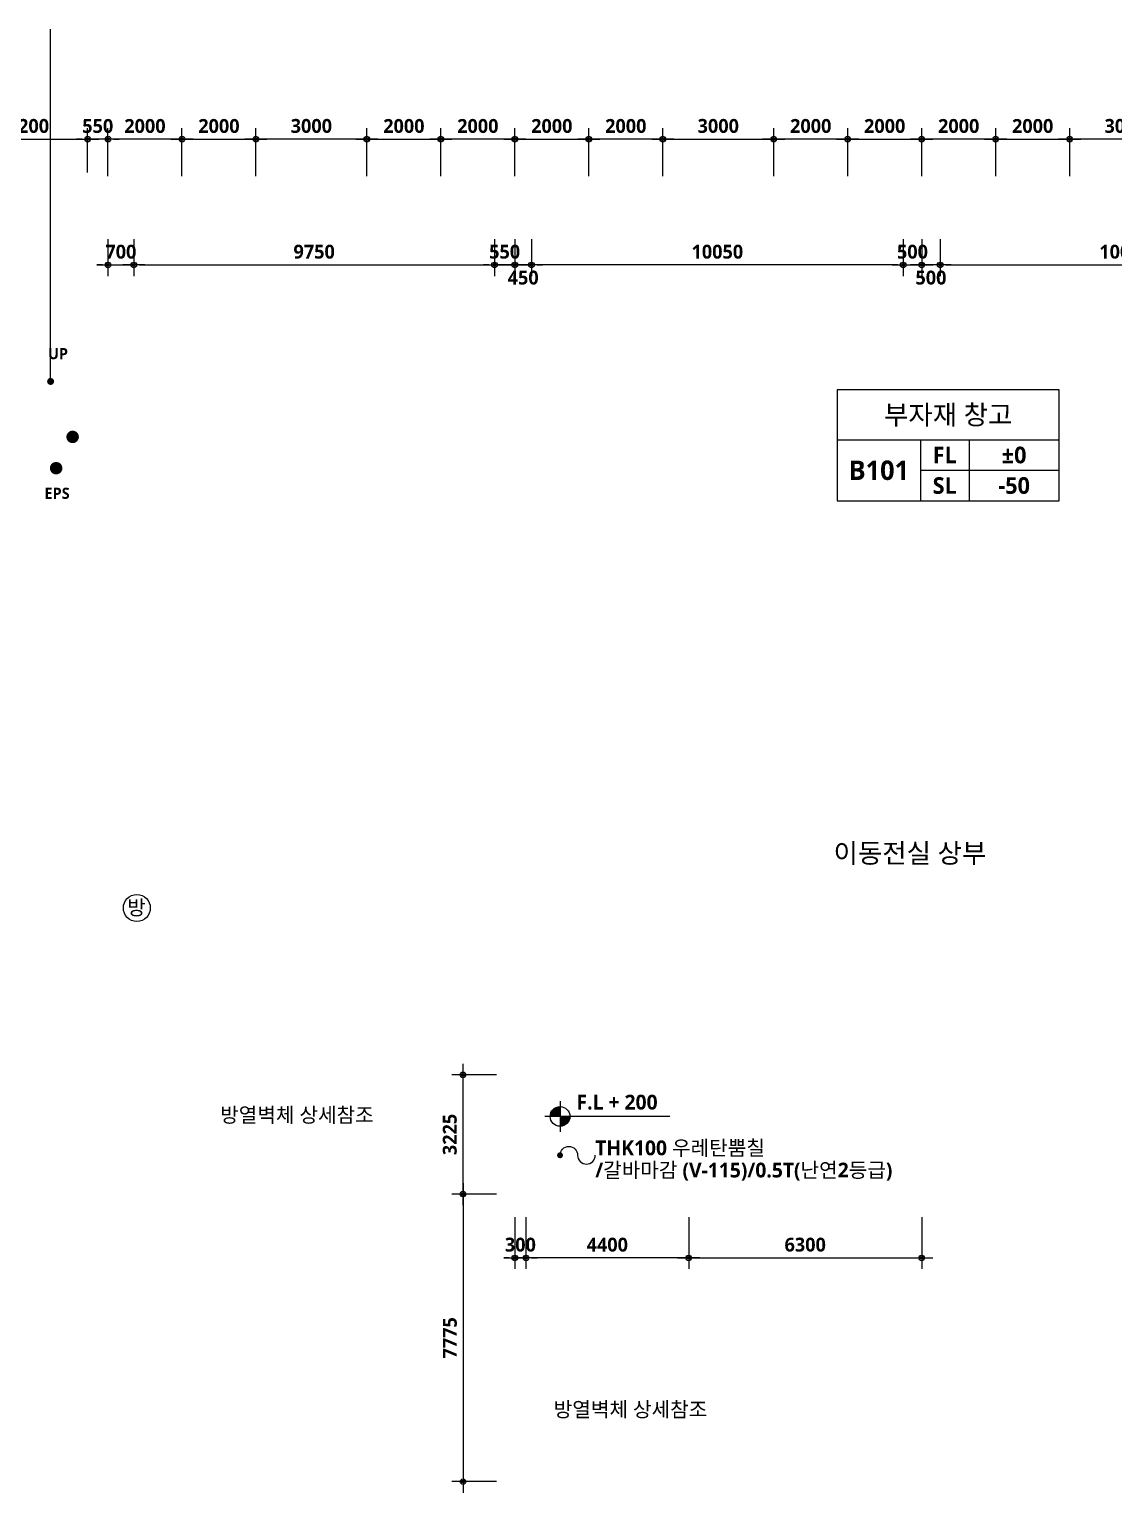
# Model space of a CAD drawing. Header units: millimetres. Extents: x -63924 to 190228206, y 0 to 456875599.
# Drawn here: x 104503 to 133821, y 175550 to 215123 of the extents above; entities that cross this region are included whole.
import ezdxf
from ezdxf.enums import TextEntityAlignment as Align

# ---------------------------------------------------------------- set-up
doc = ezdxf.new("R2010")
doc.units = ezdxf.units.MM
doc.header["$LTSCALE"] = 150
doc.header["$MEASUREMENT"] = 0
doc.header["$PDSIZE"] = -10
doc.layers.get('0').update_dxf_attribs({"linetype": 'CONTINUOUS'})
doc.layers.get('Defpoints').update_dxf_attribs({"color": 153, "linetype": 'CONTINUOUS'})
for name, color, linetype in [('A-ANNO-DIM', 4, 'CONTINUOUS'), ('A-ANNO-GRA1', 7, 'CONTINUOUS'), ('A-ANNO-LEAD', 4, 'CONTINUOUS'), ('A-ANNO-PONT', 7, 'CONTINUOUS'), ('A-ANNO-SYMB', 7, 'CONTINUOUS'), ('A-ANNO-TEXT1', 7, 'CONTINUOUS'), ('A-ANNO-TEXT2', 3, 'CONTINUOUS'), ('A-ANNO-TITL', 7, 'CONTINUOUS'), ('A-FLOR-MARK-ARCH', 1, 'CONTINUOUS')]:
    doc.layers.add(name, color=color, linetype=linetype)
doc.styles.add('2020음성 1차', font='')
doc.styles.add('SH_나눔', font='')
doc.styles.add('SH_대대리576', font='')
doc.styles.add('SH_진천_나눔', font='')
doc.styles.get('2020음성 1차').set_extended_font_data('NanumGothic', bold=True)
doc.styles.get('SH_나눔').set_extended_font_data('NanumGothic', bold=True)
doc.styles.get('SH_대대리576').set_extended_font_data('NanumGothic', bold=True)
doc.styles.get('SH_진천_나눔').set_extended_font_data('NanumGothic', bold=True)
doc.dimstyles.new('SHP300내부', dxfattribs={"dimscale": 150, "dimtxt": 2.5, "dimasz": 1, "dimexe": 2, "dimexo": 2, "dimgap": 1, "dimtad": 1, "dimdec": 0, "dimzin": 0, "dimdsep": 46, "dimtxsty": 'SH_대대리576', "dimblk": 'DIMDOT', "dimcen": 0.09, "dimclrd": 256, "dimclre": 256, "dimclrt": 3, "dimadec": 0, "dimazin": 1, "dimtfac": 1, "dimtdec": 0, "dimtix": 1, "dimtmove": 2, "dimatfit": 0, "dimldrblk": 'DIMDOT', "dimfxl": 1, "dimtolj": 1, "dimtzin": 0, "dimlwd": -1, "dimlwe": -1, "dimarcsym": 0})

# ---------------------------------------------------------------- blocks, each defined once
blk = doc.blocks.new('DIMDOT')
at = {"color": 0}
blk.add_line((-2, 0), (2, 0), dxfattribs=at)
for radius in [0.5, 0.25]:
    blk.add_circle((0, 0), radius, dxfattribs=at)
blk = doc.blocks.new('*D694')
at = {"layer": 'A-ANNO-DIM', "transparency": 16777216}
for p, q in [((105930, 212150), (105780, 212150)), ((106080, 211250), (106080, 212450)), ((106630, 212150), (106080, 212150)), ((106630, 211250), (106630, 212450)), ((106780, 212150), (106930, 212150))]:
    blk.add_line(p, q, dxfattribs=at)
at = {"layer": 'Defpoints', "color": 0, "transparency": 16777216}
for p in [(106080, 212150), (106080, 210950), (106630, 210950)]:
    blk.add_point(p, dxfattribs=at)
at = {"layer": 'A-ANNO-DIM', "linetype": 'ByBlock', "transparency": 16777216, "xscale": 150, "yscale": 150, "zscale": 150}
blk.add_blockref('DIMDOT', (106080, 212150), dxfattribs=at)
at = {"layer": 'A-ANNO-DIM', "linetype": 'ByBlock', "transparency": 16777216, "xscale": 150, "yscale": 150, "zscale": 150, "rotation": 180}
blk.add_blockref('DIMDOT', (106630, 212150), dxfattribs=at)
at = {"layer": 'A-ANNO-DIM', "color": 3, "transparency": 16777216, "insert": (106355, 212506), "char_height": 375, "attachment_point": 5, "style": 'SH_대대리576'}
blk.add_mtext('\\A1;550', dxfattribs=at)
blk = doc.blocks.new('*D695')
at = {"layer": 'A-ANNO-DIM', "transparency": 16777216}
for p, q in [((102880, 211250), (102880, 212450)), ((103030, 212150), (105930, 212150)), ((106080, 211250), (106080, 212450))]:
    blk.add_line(p, q, dxfattribs=at)
at = {"layer": 'Defpoints', "color": 0, "transparency": 16777216}
for p in [(106080, 212150), (102880, 210950), (106080, 210950)]:
    blk.add_point(p, dxfattribs=at)
at = {"layer": 'A-ANNO-DIM', "linetype": 'ByBlock', "transparency": 16777216, "xscale": 150, "yscale": 150, "zscale": 150, "rotation": 180}
blk.add_blockref('DIMDOT', (102880, 212150), dxfattribs=at)
at = {"layer": 'A-ANNO-DIM', "linetype": 'ByBlock', "transparency": 16777216, "xscale": 150, "yscale": 150, "zscale": 150}
blk.add_blockref('DIMDOT', (106080, 212150), dxfattribs=at)
at = {"layer": 'A-ANNO-DIM', "color": 3, "transparency": 16777216, "insert": (104480, 212507), "char_height": 375, "attachment_point": 5, "style": 'SH_대대리576'}
blk.add_mtext('\\A1;3200', dxfattribs=at)
blk = doc.blocks.new('*D731')
at = {"layer": 'A-ANNO-DIM', "transparency": 16777216}
for p, q in [((117930, 183000), (117930, 181600)), ((122330, 183000), (122330, 181600)), ((122180, 181900), (118080, 181900))]:
    blk.add_line(p, q, dxfattribs=at)
at = {"layer": 'Defpoints', "color": 0, "transparency": 16777216}
for p in [(117930, 183300), (122330, 183300), (117930, 181900)]:
    blk.add_point(p, dxfattribs=at)
at = {"layer": 'A-ANNO-DIM', "linetype": 'ByBlock', "transparency": 16777216, "xscale": 150, "yscale": 150, "zscale": 150, "rotation": 180}
blk.add_blockref('DIMDOT', (117930, 181900), dxfattribs=at)
at = {"layer": 'A-ANNO-DIM', "linetype": 'ByBlock', "transparency": 16777216, "xscale": 150, "yscale": 150, "zscale": 150}
blk.add_blockref('DIMDOT', (122330, 181900), dxfattribs=at)
at = {"layer": 'A-ANNO-DIM', "color": 3, "transparency": 16777216, "insert": (120130, 182256), "char_height": 375, "attachment_point": 5, "style": '2020음성 1차'}
blk.add_mtext('\\A1;4400', dxfattribs=at)
blk = doc.blocks.new('*D732')
at = {"layer": 'A-ANNO-DIM', "transparency": 16777216}
for p, q in [((117630, 183000), (117630, 181600)), ((117930, 183000), (117930, 181600)), ((117480, 181900), (117330, 181900)), ((117630, 181900), (117930, 181900)), ((118080, 181900), (118230, 181900))]:
    blk.add_line(p, q, dxfattribs=at)
at = {"layer": 'Defpoints', "color": 0, "transparency": 16777216}
for p in [(117630, 183300), (117930, 183300), (117930, 181900)]:
    blk.add_point(p, dxfattribs=at)
at = {"layer": 'A-ANNO-DIM', "linetype": 'ByBlock', "transparency": 16777216, "xscale": 150, "yscale": 150, "zscale": 150}
blk.add_blockref('DIMDOT', (117630, 181900), dxfattribs=at)
at = {"layer": 'A-ANNO-DIM', "linetype": 'ByBlock', "transparency": 16777216, "xscale": 150, "yscale": 150, "zscale": 150, "rotation": 180}
blk.add_blockref('DIMDOT', (117930, 181900), dxfattribs=at)
at = {"layer": 'A-ANNO-DIM', "color": 3, "transparency": 16777216, "insert": (117780, 182257), "char_height": 375, "attachment_point": 5, "style": '2020음성 1차'}
blk.add_mtext('\\A1;300', dxfattribs=at)
blk = doc.blocks.new('*D733')
at = {"layer": 'A-ANNO-DIM', "transparency": 16777216}
for p, q in [((122330, 183000), (122330, 181600)), ((128630, 183000), (128630, 181600)), ((122480, 181900), (128480, 181900))]:
    blk.add_line(p, q, dxfattribs=at)
at = {"layer": 'Defpoints', "color": 0, "transparency": 16777216}
for p in [(122330, 183300), (128630, 183300), (128630, 181900)]:
    blk.add_point(p, dxfattribs=at)
at = {"layer": 'A-ANNO-DIM', "linetype": 'ByBlock', "transparency": 16777216, "xscale": 150, "yscale": 150, "zscale": 150, "rotation": 180}
blk.add_blockref('DIMDOT', (122330, 181900), dxfattribs=at)
at = {"layer": 'A-ANNO-DIM', "linetype": 'ByBlock', "transparency": 16777216, "xscale": 150, "yscale": 150, "zscale": 150}
blk.add_blockref('DIMDOT', (128630, 181900), dxfattribs=at)
at = {"layer": 'A-ANNO-DIM', "color": 3, "transparency": 16777216, "insert": (125480, 182257), "char_height": 375, "attachment_point": 5, "style": '2020음성 1차'}
blk.add_mtext('\\A1;6300', dxfattribs=at)
blk = doc.blocks.new('*D737')
at = {"layer": 'A-ANNO-DIM', "transparency": 16777216}
for p, q in [((117130, 186850), (115930, 186850)), ((116230, 183775), (116230, 186700)), ((117130, 183625), (115930, 183625))]:
    blk.add_line(p, q, dxfattribs=at)
at = {"layer": 'Defpoints', "color": 0, "transparency": 16777216}
for p in [(116230, 186850), (117430, 186850), (117430, 183625)]:
    blk.add_point(p, dxfattribs=at)
at = {"layer": 'A-ANNO-DIM', "linetype": 'ByBlock', "transparency": 16777216, "xscale": 150, "yscale": 150, "zscale": 150}
for p, rotation in [((116230, 186850), 90), ((116230, 183625), 270)]:
    blk.add_blockref('DIMDOT', p, dxfattribs=dict(at, rotation=rotation))
at = {"layer": 'A-ANNO-DIM', "color": 3, "transparency": 16777216, "insert": (115873, 185237), "char_height": 375, "attachment_point": 5, "rotation": 90, "style": '2020음성 1차'}
blk.add_mtext('\\A1;3225', dxfattribs=at)
blk = doc.blocks.new('*D738')
at = {"layer": 'A-ANNO-DIM', "transparency": 16777216}
for p, q in [((117130, 183625), (115930, 183625)), ((116230, 183475), (116230, 176000)), ((117130, 175850), (115930, 175850))]:
    blk.add_line(p, q, dxfattribs=at)
at = {"layer": 'Defpoints', "color": 0, "transparency": 16777216}
for p in [(117430, 183625), (116230, 175850), (117430, 175850)]:
    blk.add_point(p, dxfattribs=at)
at = {"layer": 'A-ANNO-DIM', "linetype": 'ByBlock', "transparency": 16777216, "xscale": 150, "yscale": 150, "zscale": 150}
for p, rotation in [((116230, 183625), 90), ((116230, 175850), 270)]:
    blk.add_blockref('DIMDOT', p, dxfattribs=dict(at, rotation=rotation))
at = {"layer": 'A-ANNO-DIM', "color": 3, "transparency": 16777216, "insert": (115875, 179737), "char_height": 375, "attachment_point": 5, "rotation": 90, "style": '2020음성 1차'}
blk.add_mtext('\\A1;7775', dxfattribs=at)
blk = doc.blocks.new('방화스크린 TEXT100')
at = {"layer": 'A-ANNO-SYMB'}
blk.add_circle((0, 0), 243, dxfattribs=at)
at = {"layer": 'A-ANNO-TITL', "style": '2020음성 1차'}
blk.add_text('방', height=267, dxfattribs=at).set_placement((-7, 7), align=Align.MIDDLE_CENTER)
blk = doc.blocks.new('G$C5E36A61E')
at = {"layer": 'A-ANNO-PONT'}
for points in [[(1814, 2981, 0.4142136), (648, 1814), (1814, 1814)], [(1814, 648, 0.4142136), (2981, 1814), (1814, 1814)]]:
    blk.add_hatch(color=256, dxfattribs=at).paths.add_polyline_path(points)
for p, q in [((1814, 3629), (1814, 0)), ((14810, 1814), (0, 1814))]:
    blk.add_line(p, q, dxfattribs=at)
blk.add_circle((1814, 1814), 1166, dxfattribs=at)
blk = doc.blocks.new('*D1708')
at = {"layer": 'A-ANNO-DIM', "transparency": 16777216}
for p, q in [((106630, 209450), (106630, 208450)), ((107330, 209450), (107330, 208450)), ((106480, 208750), (106330, 208750)), ((106630, 208750), (107330, 208750)), ((107480, 208750), (107630, 208750))]:
    blk.add_line(p, q, dxfattribs=at)
at = {"layer": 'Defpoints', "color": 0, "transparency": 16777216}
for p in [(106630, 209750), (107330, 209750), (107330, 208750)]:
    blk.add_point(p, dxfattribs=at)
at = {"layer": 'A-ANNO-DIM', "linetype": 'ByBlock', "transparency": 16777216, "xscale": 150, "yscale": 150, "zscale": 150}
blk.add_blockref('DIMDOT', (106630, 208750), dxfattribs=at)
at = {"layer": 'A-ANNO-DIM', "linetype": 'ByBlock', "transparency": 16777216, "xscale": 150, "yscale": 150, "zscale": 150, "rotation": 180}
blk.add_blockref('DIMDOT', (107330, 208750), dxfattribs=at)
at = {"layer": 'A-ANNO-DIM', "color": 3, "transparency": 16777216, "insert": (106980, 209106), "char_height": 375, "attachment_point": 5, "style": 'SH_대대리576'}
blk.add_mtext('\\A1;700', dxfattribs=at)
blk = doc.blocks.new('*D1709')
at = {"layer": 'A-ANNO-DIM', "transparency": 16777216}
for p, q in [((107330, 209450), (107330, 208450)), ((117080, 209450), (117080, 208450)), ((107480, 208750), (116930, 208750))]:
    blk.add_line(p, q, dxfattribs=at)
at = {"layer": 'Defpoints', "color": 0, "transparency": 16777216}
for p in [(107330, 209750), (117080, 209750), (117080, 208750)]:
    blk.add_point(p, dxfattribs=at)
at = {"layer": 'A-ANNO-DIM', "linetype": 'ByBlock', "transparency": 16777216, "xscale": 150, "yscale": 150, "zscale": 150, "rotation": 180}
blk.add_blockref('DIMDOT', (107330, 208750), dxfattribs=at)
at = {"layer": 'A-ANNO-DIM', "linetype": 'ByBlock', "transparency": 16777216, "xscale": 150, "yscale": 150, "zscale": 150}
blk.add_blockref('DIMDOT', (117080, 208750), dxfattribs=at)
at = {"layer": 'A-ANNO-DIM', "color": 3, "transparency": 16777216, "insert": (112205, 209107), "char_height": 375, "attachment_point": 5, "style": 'SH_대대리576'}
blk.add_mtext('\\A1;9750', dxfattribs=at)
blk = doc.blocks.new('*D1710')
at = {"layer": 'A-ANNO-DIM', "transparency": 16777216}
for p, q in [((117080, 209450), (117080, 208450)), ((117630, 209450), (117630, 208450)), ((116930, 208750), (116780, 208750)), ((117630, 208750), (117080, 208750)), ((117780, 208750), (117930, 208750))]:
    blk.add_line(p, q, dxfattribs=at)
at = {"layer": 'Defpoints', "color": 0, "transparency": 16777216}
for p in [(117080, 209750), (117630, 209750), (117080, 208750)]:
    blk.add_point(p, dxfattribs=at)
at = {"layer": 'A-ANNO-DIM', "linetype": 'ByBlock', "transparency": 16777216, "xscale": 150, "yscale": 150, "zscale": 150}
blk.add_blockref('DIMDOT', (117080, 208750), dxfattribs=at)
at = {"layer": 'A-ANNO-DIM', "linetype": 'ByBlock', "transparency": 16777216, "xscale": 150, "yscale": 150, "zscale": 150, "rotation": 180}
blk.add_blockref('DIMDOT', (117630, 208750), dxfattribs=at)
at = {"layer": 'A-ANNO-DIM', "color": 3, "transparency": 16777216, "insert": (117355, 209106), "char_height": 375, "attachment_point": 5, "style": 'SH_대대리576'}
blk.add_mtext('\\A1;550', dxfattribs=at)
blk = doc.blocks.new('*D1711')
at = {"layer": 'A-ANNO-DIM', "transparency": 16777216}
for p, q in [((117630, 209450), (117630, 208450)), ((118080, 209450), (118080, 208450)), ((117480, 208750), (117330, 208750)), ((117630, 208750), (118080, 208750)), ((118230, 208750), (118380, 208750))]:
    blk.add_line(p, q, dxfattribs=at)
at = {"layer": 'Defpoints', "color": 0, "transparency": 16777216}
for p in [(117630, 209750), (118080, 209750), (118080, 208750)]:
    blk.add_point(p, dxfattribs=at)
at = {"layer": 'A-ANNO-DIM', "linetype": 'ByBlock', "transparency": 16777216, "xscale": 150, "yscale": 150, "zscale": 150}
blk.add_blockref('DIMDOT', (117630, 208750), dxfattribs=at)
at = {"layer": 'A-ANNO-DIM', "linetype": 'ByBlock', "transparency": 16777216, "xscale": 150, "yscale": 150, "zscale": 150, "rotation": 180}
blk.add_blockref('DIMDOT', (118080, 208750), dxfattribs=at)
at = {"layer": 'A-ANNO-DIM', "color": 3, "transparency": 16777216, "insert": (117855, 208406), "char_height": 375, "attachment_point": 5, "style": 'SH_대대리576'}
blk.add_mtext('\\A1;450', dxfattribs=at)
blk = doc.blocks.new('*D1712')
at = {"layer": 'A-ANNO-DIM', "transparency": 16777216}
for p, q in [((118080, 209450), (118080, 208450)), ((128130, 209450), (128130, 208450)), ((127980, 208750), (118230, 208750))]:
    blk.add_line(p, q, dxfattribs=at)
at = {"layer": 'Defpoints', "color": 0, "transparency": 16777216}
for p in [(118080, 209750), (128130, 209750), (118080, 208750)]:
    blk.add_point(p, dxfattribs=at)
at = {"layer": 'A-ANNO-DIM', "linetype": 'ByBlock', "transparency": 16777216, "xscale": 150, "yscale": 150, "zscale": 150, "rotation": 180}
blk.add_blockref('DIMDOT', (118080, 208750), dxfattribs=at)
at = {"layer": 'A-ANNO-DIM', "linetype": 'ByBlock', "transparency": 16777216, "xscale": 150, "yscale": 150, "zscale": 150}
blk.add_blockref('DIMDOT', (128130, 208750), dxfattribs=at)
at = {"layer": 'A-ANNO-DIM', "color": 3, "transparency": 16777216, "insert": (123105, 209106), "char_height": 375, "attachment_point": 5, "style": 'SH_대대리576'}
blk.add_mtext('\\A1;10050', dxfattribs=at)
blk = doc.blocks.new('*D1713')
at = {"layer": 'A-ANNO-DIM', "transparency": 16777216}
for p, q in [((128130, 209450), (128130, 208450)), ((128630, 209450), (128630, 208450)), ((127980, 208750), (127830, 208750)), ((128130, 208750), (128630, 208750)), ((128780, 208750), (128930, 208750))]:
    blk.add_line(p, q, dxfattribs=at)
at = {"layer": 'Defpoints', "color": 0, "transparency": 16777216}
for p in [(128130, 209750), (128630, 209750), (128630, 208750)]:
    blk.add_point(p, dxfattribs=at)
at = {"layer": 'A-ANNO-DIM', "linetype": 'ByBlock', "transparency": 16777216, "xscale": 150, "yscale": 150, "zscale": 150}
blk.add_blockref('DIMDOT', (128130, 208750), dxfattribs=at)
at = {"layer": 'A-ANNO-DIM', "linetype": 'ByBlock', "transparency": 16777216, "xscale": 150, "yscale": 150, "zscale": 150, "rotation": 180}
blk.add_blockref('DIMDOT', (128630, 208750), dxfattribs=at)
at = {"layer": 'A-ANNO-DIM', "color": 3, "transparency": 16777216, "insert": (128380, 209106), "char_height": 375, "attachment_point": 5, "style": 'SH_대대리576'}
blk.add_mtext('\\A1;500', dxfattribs=at)
blk = doc.blocks.new('*D1714')
at = {"layer": 'A-ANNO-DIM', "transparency": 16777216}
for p, q in [((128630, 209450), (128630, 208450)), ((129130, 209450), (129130, 208450)), ((128480, 208750), (128330, 208750)), ((129130, 208750), (128630, 208750)), ((129280, 208750), (129430, 208750))]:
    blk.add_line(p, q, dxfattribs=at)
at = {"layer": 'Defpoints', "color": 0, "transparency": 16777216}
for p in [(128630, 209750), (129130, 209750), (128630, 208750)]:
    blk.add_point(p, dxfattribs=at)
at = {"layer": 'A-ANNO-DIM', "linetype": 'ByBlock', "transparency": 16777216, "xscale": 150, "yscale": 150, "zscale": 150}
blk.add_blockref('DIMDOT', (128630, 208750), dxfattribs=at)
at = {"layer": 'A-ANNO-DIM', "linetype": 'ByBlock', "transparency": 16777216, "xscale": 150, "yscale": 150, "zscale": 150, "rotation": 180}
blk.add_blockref('DIMDOT', (129130, 208750), dxfattribs=at)
at = {"layer": 'A-ANNO-DIM', "color": 3, "transparency": 16777216, "insert": (128880, 208406), "char_height": 375, "attachment_point": 5, "style": 'SH_대대리576'}
blk.add_mtext('\\A1;500', dxfattribs=at)
blk = doc.blocks.new('*D1715')
at = {"layer": 'A-ANNO-DIM', "transparency": 16777216}
for p, q in [((129130, 209450), (129130, 208450)), ((139130, 209450), (139130, 208450)), ((129280, 208750), (138980, 208750))]:
    blk.add_line(p, q, dxfattribs=at)
at = {"layer": 'Defpoints', "color": 0, "transparency": 16777216}
for p in [(129130, 209750), (139130, 209750), (139130, 208750)]:
    blk.add_point(p, dxfattribs=at)
at = {"layer": 'A-ANNO-DIM', "linetype": 'ByBlock', "transparency": 16777216, "xscale": 150, "yscale": 150, "zscale": 150, "rotation": 180}
blk.add_blockref('DIMDOT', (129130, 208750), dxfattribs=at)
at = {"layer": 'A-ANNO-DIM', "linetype": 'ByBlock', "transparency": 16777216, "xscale": 150, "yscale": 150, "zscale": 150}
blk.add_blockref('DIMDOT', (139130, 208750), dxfattribs=at)
at = {"layer": 'A-ANNO-DIM', "color": 3, "transparency": 16777216, "insert": (134130, 209106), "char_height": 375, "attachment_point": 5, "style": 'SH_대대리576'}
blk.add_mtext('\\A1;10000', dxfattribs=at)
blk = doc.blocks.new('*D1851')
at = {"layer": 'A-ANNO-DIM', "transparency": 16777216}
for p, q in [((132630, 211150), (132630, 212450)), ((135480, 212150), (132780, 212150)), ((135630, 211151), (135630, 212450))]:
    blk.add_line(p, q, dxfattribs=at)
at = {"layer": 'Defpoints', "color": 0, "transparency": 16777216}
for p in [(132630, 212150), (132630, 210850), (135630, 210851)]:
    blk.add_point(p, dxfattribs=at)
at = {"layer": 'A-ANNO-DIM', "linetype": 'ByBlock', "transparency": 16777216, "xscale": 150, "yscale": 150, "zscale": 150, "rotation": 180}
blk.add_blockref('DIMDOT', (132630, 212150), dxfattribs=at)
at = {"layer": 'A-ANNO-DIM', "linetype": 'ByBlock', "transparency": 16777216, "xscale": 150, "yscale": 150, "zscale": 150}
blk.add_blockref('DIMDOT', (135630, 212150), dxfattribs=at)
at = {"layer": 'A-ANNO-DIM', "color": 3, "transparency": 16777216, "insert": (134130, 212507), "char_height": 375, "attachment_point": 5, "style": 'SH_대대리576'}
blk.add_mtext('\\A1;3000', dxfattribs=at)
blk = doc.blocks.new('*D1852')
at = {"layer": 'A-ANNO-DIM', "transparency": 16777216}
for p, q in [((130630, 211150), (130630, 212450)), ((130780, 212150), (132480, 212150)), ((132630, 211150), (132630, 212450))]:
    blk.add_line(p, q, dxfattribs=at)
at = {"layer": 'Defpoints', "color": 0, "transparency": 16777216}
for p in [(132630, 212150), (130630, 210850), (132630, 210850)]:
    blk.add_point(p, dxfattribs=at)
at = {"layer": 'A-ANNO-DIM', "linetype": 'ByBlock', "transparency": 16777216, "xscale": 150, "yscale": 150, "zscale": 150, "rotation": 180}
blk.add_blockref('DIMDOT', (130630, 212150), dxfattribs=at)
at = {"layer": 'A-ANNO-DIM', "linetype": 'ByBlock', "transparency": 16777216, "xscale": 150, "yscale": 150, "zscale": 150}
blk.add_blockref('DIMDOT', (132630, 212150), dxfattribs=at)
at = {"layer": 'A-ANNO-DIM', "color": 3, "transparency": 16777216, "insert": (131630, 212506), "char_height": 375, "attachment_point": 5, "style": 'SH_대대리576'}
blk.add_mtext('\\A1;2000', dxfattribs=at)
blk = doc.blocks.new('*D1853')
at = {"layer": 'A-ANNO-DIM', "transparency": 16777216}
for p, q in [((128630, 211150), (128630, 212450)), ((130480, 212150), (128780, 212150)), ((130630, 211150), (130630, 212450))]:
    blk.add_line(p, q, dxfattribs=at)
at = {"layer": 'Defpoints', "color": 0, "transparency": 16777216}
for p in [(128630, 212150), (128630, 210850), (130630, 210850)]:
    blk.add_point(p, dxfattribs=at)
at = {"layer": 'A-ANNO-DIM', "linetype": 'ByBlock', "transparency": 16777216, "xscale": 150, "yscale": 150, "zscale": 150, "rotation": 180}
blk.add_blockref('DIMDOT', (128630, 212150), dxfattribs=at)
at = {"layer": 'A-ANNO-DIM', "linetype": 'ByBlock', "transparency": 16777216, "xscale": 150, "yscale": 150, "zscale": 150}
blk.add_blockref('DIMDOT', (130630, 212150), dxfattribs=at)
at = {"layer": 'A-ANNO-DIM', "color": 3, "transparency": 16777216, "insert": (129630, 212506), "char_height": 375, "attachment_point": 5, "style": 'SH_대대리576'}
blk.add_mtext('\\A1;2000', dxfattribs=at)
blk = doc.blocks.new('*D1854')
at = {"layer": 'A-ANNO-DIM', "transparency": 16777216}
for p, q in [((126630, 211150), (126630, 212450)), ((126780, 212150), (128480, 212150)), ((128630, 211150), (128630, 212450))]:
    blk.add_line(p, q, dxfattribs=at)
at = {"layer": 'Defpoints', "color": 0, "transparency": 16777216}
for p in [(128630, 212150), (126630, 210850), (128630, 210850)]:
    blk.add_point(p, dxfattribs=at)
at = {"layer": 'A-ANNO-DIM', "linetype": 'ByBlock', "transparency": 16777216, "xscale": 150, "yscale": 150, "zscale": 150, "rotation": 180}
blk.add_blockref('DIMDOT', (126630, 212150), dxfattribs=at)
at = {"layer": 'A-ANNO-DIM', "linetype": 'ByBlock', "transparency": 16777216, "xscale": 150, "yscale": 150, "zscale": 150}
blk.add_blockref('DIMDOT', (128630, 212150), dxfattribs=at)
at = {"layer": 'A-ANNO-DIM', "color": 3, "transparency": 16777216, "insert": (127630, 212506), "char_height": 375, "attachment_point": 5, "style": 'SH_대대리576'}
blk.add_mtext('\\A1;2000', dxfattribs=at)
blk = doc.blocks.new('*D1855')
at = {"layer": 'A-ANNO-DIM', "transparency": 16777216}
for p, q in [((124630, 211150), (124630, 212450)), ((126480, 212150), (124780, 212150)), ((126630, 211150), (126630, 212450))]:
    blk.add_line(p, q, dxfattribs=at)
at = {"layer": 'Defpoints', "color": 0, "transparency": 16777216}
for p in [(124630, 212150), (124630, 210850), (126630, 210850)]:
    blk.add_point(p, dxfattribs=at)
at = {"layer": 'A-ANNO-DIM', "linetype": 'ByBlock', "transparency": 16777216, "xscale": 150, "yscale": 150, "zscale": 150, "rotation": 180}
blk.add_blockref('DIMDOT', (124630, 212150), dxfattribs=at)
at = {"layer": 'A-ANNO-DIM', "linetype": 'ByBlock', "transparency": 16777216, "xscale": 150, "yscale": 150, "zscale": 150}
blk.add_blockref('DIMDOT', (126630, 212150), dxfattribs=at)
at = {"layer": 'A-ANNO-DIM', "color": 3, "transparency": 16777216, "insert": (125630, 212506), "char_height": 375, "attachment_point": 5, "style": 'SH_대대리576'}
blk.add_mtext('\\A1;2000', dxfattribs=at)
blk = doc.blocks.new('*D1856')
at = {"layer": 'A-ANNO-DIM', "transparency": 16777216}
for p, q in [((121630, 211151), (121630, 212450)), ((121780, 212150), (124480, 212150)), ((124630, 211150), (124630, 212450))]:
    blk.add_line(p, q, dxfattribs=at)
at = {"layer": 'Defpoints', "color": 0, "transparency": 16777216}
for p in [(124630, 212150), (121630, 210851), (124630, 210850)]:
    blk.add_point(p, dxfattribs=at)
at = {"layer": 'A-ANNO-DIM', "linetype": 'ByBlock', "transparency": 16777216, "xscale": 150, "yscale": 150, "zscale": 150, "rotation": 180}
blk.add_blockref('DIMDOT', (121630, 212150), dxfattribs=at)
at = {"layer": 'A-ANNO-DIM', "linetype": 'ByBlock', "transparency": 16777216, "xscale": 150, "yscale": 150, "zscale": 150}
blk.add_blockref('DIMDOT', (124630, 212150), dxfattribs=at)
at = {"layer": 'A-ANNO-DIM', "color": 3, "transparency": 16777216, "insert": (123130, 212507), "char_height": 375, "attachment_point": 5, "style": 'SH_대대리576'}
blk.add_mtext('\\A1;3000', dxfattribs=at)
blk = doc.blocks.new('*D1857')
at = {"layer": 'A-ANNO-DIM', "transparency": 16777216}
for p, q in [((119630, 211150), (119630, 212450)), ((121480, 212150), (119780, 212150)), ((121630, 211151), (121630, 212450))]:
    blk.add_line(p, q, dxfattribs=at)
at = {"layer": 'Defpoints', "color": 0, "transparency": 16777216}
for p in [(119630, 212150), (119630, 210850), (121630, 210851)]:
    blk.add_point(p, dxfattribs=at)
at = {"layer": 'A-ANNO-DIM', "linetype": 'ByBlock', "transparency": 16777216, "xscale": 150, "yscale": 150, "zscale": 150, "rotation": 180}
blk.add_blockref('DIMDOT', (119630, 212150), dxfattribs=at)
at = {"layer": 'A-ANNO-DIM', "linetype": 'ByBlock', "transparency": 16777216, "xscale": 150, "yscale": 150, "zscale": 150}
blk.add_blockref('DIMDOT', (121630, 212150), dxfattribs=at)
at = {"layer": 'A-ANNO-DIM', "color": 3, "transparency": 16777216, "insert": (120630, 212506), "char_height": 375, "attachment_point": 5, "style": 'SH_대대리576'}
blk.add_mtext('\\A1;2000', dxfattribs=at)
blk = doc.blocks.new('*D1858')
at = {"layer": 'A-ANNO-DIM', "transparency": 16777216}
for p, q in [((117630, 211151), (117630, 212450)), ((117780, 212150), (119480, 212150)), ((119630, 211150), (119630, 212450))]:
    blk.add_line(p, q, dxfattribs=at)
at = {"layer": 'Defpoints', "color": 0, "transparency": 16777216}
for p in [(119630, 212150), (117630, 210851), (119630, 210850)]:
    blk.add_point(p, dxfattribs=at)
at = {"layer": 'A-ANNO-DIM', "linetype": 'ByBlock', "transparency": 16777216, "xscale": 150, "yscale": 150, "zscale": 150, "rotation": 180}
blk.add_blockref('DIMDOT', (117630, 212150), dxfattribs=at)
at = {"layer": 'A-ANNO-DIM', "linetype": 'ByBlock', "transparency": 16777216, "xscale": 150, "yscale": 150, "zscale": 150}
blk.add_blockref('DIMDOT', (119630, 212150), dxfattribs=at)
at = {"layer": 'A-ANNO-DIM', "color": 3, "transparency": 16777216, "insert": (118630, 212506), "char_height": 375, "attachment_point": 5, "style": 'SH_대대리576'}
blk.add_mtext('\\A1;2000', dxfattribs=at)
blk = doc.blocks.new('*D1859')
at = {"layer": 'A-ANNO-DIM', "transparency": 16777216}
for p, q in [((115630, 211150), (115630, 212450)), ((117480, 212150), (115780, 212150)), ((117630, 211151), (117630, 212450))]:
    blk.add_line(p, q, dxfattribs=at)
at = {"layer": 'Defpoints', "color": 0, "transparency": 16777216}
for p in [(115630, 212150), (115630, 210850), (117630, 210851)]:
    blk.add_point(p, dxfattribs=at)
at = {"layer": 'A-ANNO-DIM', "linetype": 'ByBlock', "transparency": 16777216, "xscale": 150, "yscale": 150, "zscale": 150, "rotation": 180}
blk.add_blockref('DIMDOT', (115630, 212150), dxfattribs=at)
at = {"layer": 'A-ANNO-DIM', "linetype": 'ByBlock', "transparency": 16777216, "xscale": 150, "yscale": 150, "zscale": 150}
blk.add_blockref('DIMDOT', (117630, 212150), dxfattribs=at)
at = {"layer": 'A-ANNO-DIM', "color": 3, "transparency": 16777216, "insert": (116630, 212506), "char_height": 375, "attachment_point": 5, "style": 'SH_대대리576'}
blk.add_mtext('\\A1;2000', dxfattribs=at)
blk = doc.blocks.new('*D1860')
at = {"layer": 'A-ANNO-DIM', "transparency": 16777216}
for p, q in [((113630, 211151), (113630, 212450)), ((113780, 212150), (115480, 212150)), ((115630, 211150), (115630, 212450))]:
    blk.add_line(p, q, dxfattribs=at)
at = {"layer": 'Defpoints', "color": 0, "transparency": 16777216}
for p in [(115630, 212150), (113630, 210851), (115630, 210850)]:
    blk.add_point(p, dxfattribs=at)
at = {"layer": 'A-ANNO-DIM', "linetype": 'ByBlock', "transparency": 16777216, "xscale": 150, "yscale": 150, "zscale": 150, "rotation": 180}
blk.add_blockref('DIMDOT', (113630, 212150), dxfattribs=at)
at = {"layer": 'A-ANNO-DIM', "linetype": 'ByBlock', "transparency": 16777216, "xscale": 150, "yscale": 150, "zscale": 150}
blk.add_blockref('DIMDOT', (115630, 212150), dxfattribs=at)
at = {"layer": 'A-ANNO-DIM', "color": 3, "transparency": 16777216, "insert": (114630, 212506), "char_height": 375, "attachment_point": 5, "style": 'SH_대대리576'}
blk.add_mtext('\\A1;2000', dxfattribs=at)
blk = doc.blocks.new('*D1861')
at = {"layer": 'A-ANNO-DIM', "transparency": 16777216}
for p, q in [((110630, 211150), (110630, 212450)), ((113480, 212150), (110780, 212150)), ((113630, 211151), (113630, 212450))]:
    blk.add_line(p, q, dxfattribs=at)
at = {"layer": 'Defpoints', "color": 0, "transparency": 16777216}
for p in [(110630, 212150), (110630, 210850), (113630, 210851)]:
    blk.add_point(p, dxfattribs=at)
at = {"layer": 'A-ANNO-DIM', "linetype": 'ByBlock', "transparency": 16777216, "xscale": 150, "yscale": 150, "zscale": 150, "rotation": 180}
blk.add_blockref('DIMDOT', (110630, 212150), dxfattribs=at)
at = {"layer": 'A-ANNO-DIM', "linetype": 'ByBlock', "transparency": 16777216, "xscale": 150, "yscale": 150, "zscale": 150}
blk.add_blockref('DIMDOT', (113630, 212150), dxfattribs=at)
at = {"layer": 'A-ANNO-DIM', "color": 3, "transparency": 16777216, "insert": (112130, 212507), "char_height": 375, "attachment_point": 5, "style": 'SH_대대리576'}
blk.add_mtext('\\A1;3000', dxfattribs=at)
blk = doc.blocks.new('*D1862')
at = {"layer": 'A-ANNO-DIM', "transparency": 16777216}
for p, q in [((108630, 211150), (108630, 212450)), ((108780, 212150), (110480, 212150)), ((110630, 211150), (110630, 212450))]:
    blk.add_line(p, q, dxfattribs=at)
at = {"layer": 'Defpoints', "color": 0, "transparency": 16777216}
for p in [(110630, 212150), (108630, 210850), (110630, 210850)]:
    blk.add_point(p, dxfattribs=at)
at = {"layer": 'A-ANNO-DIM', "linetype": 'ByBlock', "transparency": 16777216, "xscale": 150, "yscale": 150, "zscale": 150, "rotation": 180}
blk.add_blockref('DIMDOT', (108630, 212150), dxfattribs=at)
at = {"layer": 'A-ANNO-DIM', "linetype": 'ByBlock', "transparency": 16777216, "xscale": 150, "yscale": 150, "zscale": 150}
blk.add_blockref('DIMDOT', (110630, 212150), dxfattribs=at)
at = {"layer": 'A-ANNO-DIM', "color": 3, "transparency": 16777216, "insert": (109630, 212506), "char_height": 375, "attachment_point": 5, "style": 'SH_대대리576'}
blk.add_mtext('\\A1;2000', dxfattribs=at)
blk = doc.blocks.new('*D1863')
at = {"layer": 'A-ANNO-DIM', "transparency": 16777216}
for p, q in [((106630, 211150), (106630, 212450)), ((108480, 212150), (106780, 212150)), ((108630, 211150), (108630, 212450))]:
    blk.add_line(p, q, dxfattribs=at)
at = {"layer": 'Defpoints', "color": 0, "transparency": 16777216}
for p in [(106630, 212150), (106630, 210850), (108630, 210850)]:
    blk.add_point(p, dxfattribs=at)
at = {"layer": 'A-ANNO-DIM', "linetype": 'ByBlock', "transparency": 16777216, "xscale": 150, "yscale": 150, "zscale": 150, "rotation": 180}
blk.add_blockref('DIMDOT', (106630, 212150), dxfattribs=at)
at = {"layer": 'A-ANNO-DIM', "linetype": 'ByBlock', "transparency": 16777216, "xscale": 150, "yscale": 150, "zscale": 150}
blk.add_blockref('DIMDOT', (108630, 212150), dxfattribs=at)
at = {"layer": 'A-ANNO-DIM', "color": 3, "transparency": 16777216, "insert": (107630, 212506), "char_height": 375, "attachment_point": 5, "style": 'SH_대대리576'}
blk.add_mtext('\\A1;2000', dxfattribs=at)
blk = doc.blocks.new('G$C9D92D8A7')
at = {"layer": 'A-ANNO-GRA1'}
for p, q in [((0, 11), (40, 11)), ((15, 11), (15, 0)), ((23.75, 11), (23.75, 0)), ((15, 5.5), (40, 5.5))]:
    blk.add_line(p, q, dxfattribs=at)
blk.add_lwpolyline([(0, 20), (0, 0), (40, 0), (40, 20)], close=True, dxfattribs=at)
at = {"style": '2020음성 1차'}
for tag, height, p in [('실명', 3.5, (20, 15.5)), ('마감레벨', 3, (31.875, 8.25)), ('실번호', 3.5, (7.5, 5.5)), ('구조레벨', 3, (31.875, 2.75))]:
    blk.add_attdef(tag, text='', height=height, dxfattribs=at).set_placement(p, align=Align.MIDDLE_CENTER)
at = {"layer": 'A-ANNO-TEXT1', "style": 'SH_나눔'}
for s, p in [('FL', (19.375, 8.25)), ('SL', (19.375, 2.75))]:
    blk.add_text(s, height=3, dxfattribs=at).set_placement(p, align=Align.MIDDLE)

msp = doc.modelspace()

# ---------------------------------------------------------------- linework, layer by layer
msp.add_lwpolyline([(105080, 205600), (105080, 215122.8)])
at = {"const_width": 93.8}
msp.add_lwpolyline([(105080, 205553.1, -1), (105080, 205646.9, -1)], format="xyb", close=True, dxfattribs=at)
at = {"layer": 'A-ANNO-LEAD'}
for points, format in [([(109063.9, 186975, 0, 83.3, 0), (109063.9, 186725, 0, 0, 0), (109063.9, 185765.8, 0, 0, 0), (109663.9, 185765.8, 0, 0, 0)], "xyseb"), ([(109063.9, 186975, 0, 83.3, 0), (109063.9, 186725, 0, 0, 0), (109063.9, 185765.8, 0, 0, 0), (109663.9, 185765.8, 0, 0, 0)], "xyseb"), ([(118851.9, 184675, -1), (119328.1, 184675, 0.4142136), (119566.2, 184436.9, 0.4142136), (119804.3, 184675, 0.4142136)], "xyb"), ([(117680, 176710, 0, 83.3, 0), (117805, 176926.5, 0, 0, 0), (118310.3, 177801.8, 0, 0, 0), (118681.5, 177801.8, 0, 0, 0)], "xyseb")]:
    msp.add_lwpolyline(points, format=format, dxfattribs=at)
at = {"layer": 'A-ANNO-LEAD', "const_width": 79.4}
msp.add_lwpolyline([(118812.2, 184675, 1), (118891.6, 184675, 1)], format="xyb", close=True, dxfattribs=at)
at = {"layer": 'A-FLOR-MARK-ARCH', "const_width": 168.8}
for points in [[(105590.9, 204100.3, 1), (105759.6, 204100.3, 1)], [(105145.6, 203254.2, 1), (105314.4, 203254.2, 1)]]:
    msp.add_lwpolyline(points, format="xyb", close=True, dxfattribs=at)

# ---------------------------------------------------------------- block references
for name, p, xscale, yscale, zscale in [('방화스크린 TEXT100', (107410.7, 191362.9), 1.5, 1.5, 1.5), ('G$C5E36A61E', (118437.1, 185310.2), 0.2286236854138141, 0.2286236854138141, 0.2286236854138141)]:
    msp.add_blockref(name, p, dxfattribs=dict(xscale=xscale, yscale=yscale, zscale=zscale))
at = {"layer": 'A-ANNO-TEXT1'}
ref = msp.add_blockref('G$C9D92D8A7', (126346.2, 202373.5), dxfattribs=dict(at, xscale=150, yscale=150, zscale=150))
ref.add_attrib('실명', '부자재 창고', dxfattribs={"layer": 'A-ANNO-TEXT2', "height": 525, "style": '2020음성 1차'}).set_placement((129346.2, 204698.5), align=Align.MIDDLE_CENTER)
ref.add_attrib('실번호', 'B101', dxfattribs={"layer": 'A-ANNO-TEXT2', "height": 525, "style": '2020음성 1차'}).set_placement((127471.2, 203198.5), align=Align.MIDDLE_CENTER)
ref.add_attrib('마감레벨', '%%p0', dxfattribs={"height": 450, "style": '2020음성 1차'}).set_placement((131127.4, 203611), align=Align.MIDDLE_CENTER)
ref.add_attrib('구조레벨', '-50', dxfattribs={"height": 450, "style": '2020음성 1차'}).set_placement((131127.4, 202786), align=Align.MIDDLE_CENTER)

# ---------------------------------------------------------------- texts
at = {"layer": 'A-ANNO-TEXT1', "style": 'SH_진천_나눔'}
for s, p in [('UP', (105280, 206350)), ('EPS', (105255, 202575))]:
    msp.add_text(s, height=300, dxfattribs=at).set_placement(p, align=Align.MIDDLE)
at = {"layer": 'A-ANNO-TEXT1', "style": '2020음성 1차'}
for p in [(109663.9, 185765.8), (109663.9, 185765.8), (118681.5, 177801.8)]:
    msp.add_text('방열벽체 상세참조', height=400, dxfattribs=at).set_placement(p, align=Align.MIDDLE_LEFT)
for s, p in [('F.L + 200', (119298.1, 185912.4)), ('THK100 우레탄뿜칠', (119804.3, 184675)), ('/갈바마감 (V-115)/0.5T(난연2등급)', (119804.3, 184075))]:
    msp.add_text(s, height=400, dxfattribs=at).set_placement(p)
at = {"layer": 'A-ANNO-TEXT2', "style": 'SH_진천_나눔'}
msp.add_text('이동전실 상부', height=525, dxfattribs=at).set_placement((128311.2, 192850), align=Align.MIDDLE)

# ---------------------------------------------------------------- dimensions: what is measured, and where the dimension line sits
at = {"layer": 'A-ANNO-DIM'}
for base, p1, p2, angle, picture, middle in [((106080, 212150), (102880, 210950), (106080, 210950), 180, '*D695', (104480, 212506.9)), ((106080, 212150), (106630, 210950), (106080, 210950), 0, '*D694', (106355, 212506.1)), ((106630, 212150), (108630, 210850.5), (106630, 210850), 0, '*D1863', (107630, 212506.1)), ((110630, 212150), (108630, 210850.5), (110630, 210850), 180, '*D1862', (109630, 212506.1)), ((110630, 212150), (113630, 210850.7), (110630, 210850), 0, '*D1861', (112130, 212506.9)), ((115630, 212150), (113630, 210850.7), (115630, 210850.2), 180, '*D1860', (114630, 212506.1)), ((115630, 212150), (117630, 210850.7), (115630, 210850.2), 0, '*D1859', (116630, 212506.1)), ((119630, 212150), (117630, 210850.7), (119630, 210850.2), 180, '*D1858', (118630, 212506.1)), ((119630, 212150), (121630, 210850.7), (119630, 210850.2), 0, '*D1857', (120630, 212506.1)), ((124630, 212150), (121630, 210850.7), (124630, 210850), 180, '*D1856', (123130, 212506.9)), ((124630, 212150), (126630, 210850.5), (124630, 210850), 0, '*D1855', (125630, 212506.1)), ((128630, 212150), (126630, 210850.5), (128630, 210850), 180, '*D1854', (127630, 212506.1)), ((128630, 212150), (130630, 210850.5), (128630, 210850), 0, '*D1853', (129630, 212506.1)), ((132630, 212150), (130630, 210850.5), (132630, 210850), 180, '*D1852', (131630, 212506.1)), ((132630, 212150), (135630, 210850.7), (132630, 210850), 0, '*D1851', (134130, 212506.9)), ((107330, 208750), (106630, 209750), (107330, 209750), 180, '*D1708', (106980, 209105.6)), ((117080, 208750), (107330, 209750), (117080, 209750), 180, '*D1709', (112205, 209106.9)), ((128630, 208750), (128130, 209750), (128630, 209750), 180, '*D1713', (128380, 209106.1)), ((139130, 208750), (129130, 209750), (139130, 209750), 180, '*D1715', (134130, 209105.6))]:
    dim = msp.add_linear_dim(base=base, p1=p1, p2=p2, angle=angle, dimstyle='SHP300내부', dxfattribs=at)
    dim.commit()
    dim.dimension.update_dxf_attribs({"geometry": picture, "text_midpoint": middle})
for base, p1, p2, picture, middle in [((117080, 208750), (117630, 209750), (117080, 209750), '*D1710', (117355, 209106.1)), ((118080, 208750), (128130, 209750), (118080, 209750), '*D1712', (123105, 209106.1))]:
    dim = msp.add_linear_dim(base=base, p1=p1, p2=p2, dimstyle='SHP300내부', dxfattribs=at)
    dim.commit()
    dim.dimension.update_dxf_attribs({"geometry": picture, "text_midpoint": middle})
dim = msp.add_linear_dim(base=(118080, 208750), p1=(117630, 209750), p2=(118080, 209750), angle=180, dimstyle='SHP300내부', dxfattribs=at)
dim.commit()
dim.dimension.update_dxf_attribs({"geometry": '*D1711', "text_midpoint": (117855, 208406.1), "dimtype": 160})
dim = msp.add_linear_dim(base=(128630, 208750), p1=(129130, 209750), p2=(128630, 209750), dimstyle='SHP300내부', dxfattribs=at)
dim.commit()
dim.dimension.update_dxf_attribs({"geometry": '*D1714', "text_midpoint": (128880, 208406.1), "dimtype": 160})
for base, p1, p2, angle, picture, middle in [((116230, 186850), (117430, 183625), (117430, 186850), 90, '*D737', (115873.1, 185237.5)), ((116230, 175850), (117430, 183625), (117430, 175850), 270, '*D738', (115875.5, 179737.5)), ((117930, 181900), (117630, 183300), (117930, 183300), 0, '*D732', (117780, 182256.9)), ((117930, 181900), (122330, 183300), (117930, 183300), 180, '*D731', (120130, 182255.6)), ((128630, 181900), (122330, 183300), (128630, 183300), 0, '*D733', (125480, 182256.9))]:
    dim = msp.add_linear_dim(base=base, p1=p1, p2=p2, angle=angle, dimstyle='SHP300내부', override={"dimtxsty": '2020음성 1차', "dimldrblk": 'DIMDOT'}, dxfattribs=at)
    dim.commit()
    dim.dimension.update_dxf_attribs({"geometry": picture, "text_midpoint": middle})

doc.saveas('drawing.dxf')
